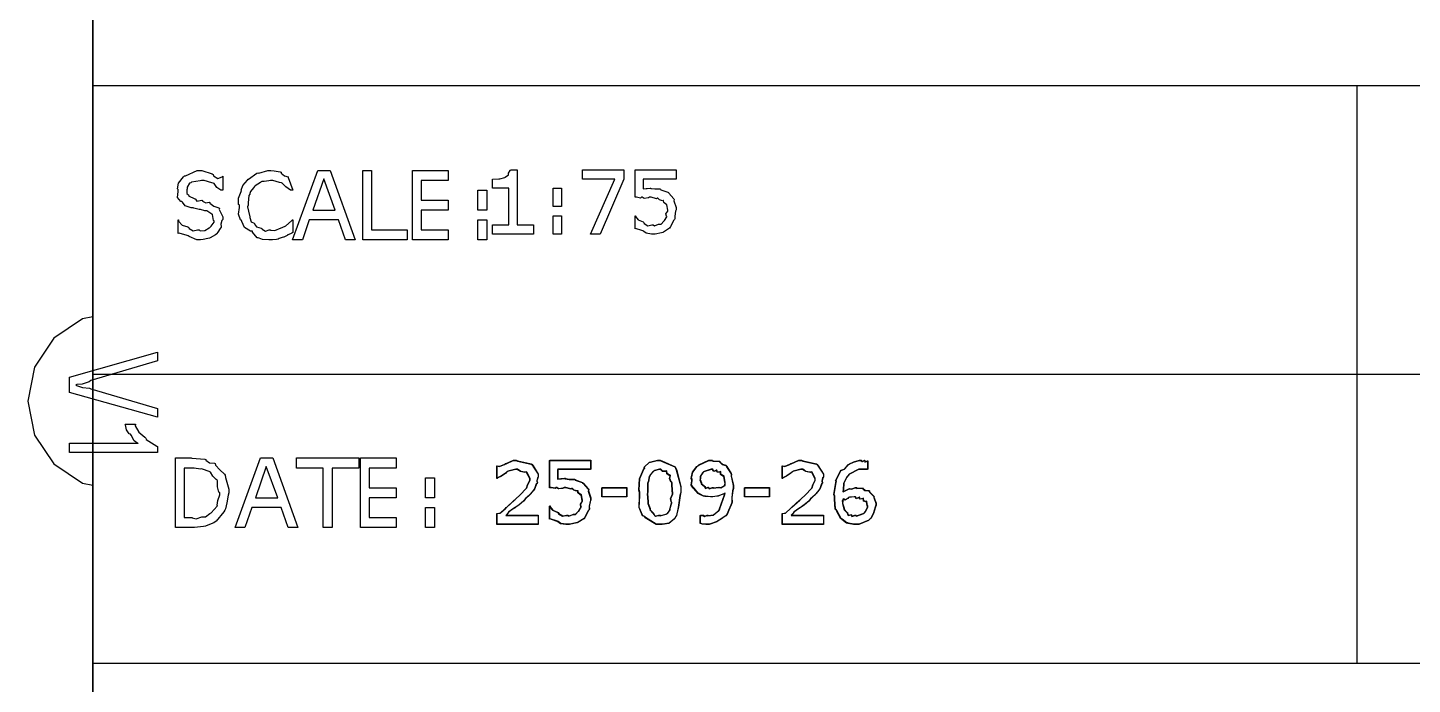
# Model space of a CAD drawing. Extents: x 0 to 23.4, y 0 to 16.5.
# Drawn here: x 18.95 to 20.355, y 3.194 to 3.861 of the extents above; entities that cross this region are included whole.
import ezdxf

# ---------------------------------------------------------------- set-up
doc = ezdxf.new("R2010")
doc.units = 0
doc.layers.get('0').update_dxf_attribs({"linetype": 'CONTINUOUS'})

msp = doc.modelspace()

# ---------------------------------------------------------------- linework, layer by layer
at = {"color": 0}
for points in [[(19.0161, 0.45627), (19.0161, 16.0978)], [(19.0161, 16.0978), (19.0161, 0.45627)], [(19.0161, 16.0978), (19.0161, 0.45627)], [(19.0161, 3.80181), (22.9271, 3.80181)], [(20.2992, 3.80181), (20.2992, 3.21511)], [(19.0161, 3.567), (19.0058, 3.56494), (18.9765, 3.54542), (18.9569, 3.51611), (18.9501, 3.48161), (18.9569, 3.4471), (18.9765, 3.41781), (19.0058, 3.39828), (19.0161, 3.39621)], [(21.5822, 3.50846), (19.0161, 3.50846)], [(22.9271, 3.21511), (19.0161, 3.21511)]]:
    msp.add_lwpolyline(points, dxfattribs=at)
for points in [[(19.1481, 3.6659), (19.1472, 3.66499), (19.146, 3.66118), (19.1465, 3.65875), (19.1463, 3.6581), (19.1454, 3.65685), (19.1431, 3.65289), (19.1422, 3.65169), (19.1419, 3.65136), (19.1408, 3.65039), (19.1353, 3.64714), (19.1346, 3.64681), (19.1329, 3.64649), (19.1283, 3.64551), (19.1256, 3.64529), (19.1246, 3.64529), (19.1217, 3.64529), (19.1139, 3.64876), (19.1131, 3.64942), (19.1118, 3.64979), (19.1037, 3.65213), (19.1029, 3.65181), (19.1029, 3.66547), (19.1033, 3.66547), (19.1032, 3.66422), (19.1069, 3.66032), (19.1125, 3.65831), (19.1135, 3.65788), (19.1139, 3.65679), (19.1182, 3.65435), (19.1226, 3.65528), (19.1242, 3.65528), (19.125, 3.65451), (19.13, 3.65468), (19.1343, 3.65744), (19.135, 3.65788), (19.135, 3.65788), (19.1364, 3.65929), (19.1392, 3.66331), (19.1392, 3.66461), (19.1388, 3.66493), (19.1375, 3.67101), (19.1372, 3.67133), (19.1371, 3.67122), (19.1319, 3.67458), (19.1312, 3.67481), (19.13, 3.67481), (19.1256, 3.676), (19.125, 3.67611), (19.1242, 3.676), (19.1186, 3.67751), (19.1181, 3.67763), (19.1161, 3.67763), (19.1099, 3.67969), (19.1071, 3.68338), (19.1065, 3.68414), (19.1056, 3.68408), (19.1022, 3.68821), (19.1029, 3.69428), (19.1029, 3.69629), (19.1021, 3.69689), (19.1033, 3.70285), (19.1083, 3.70931), (19.1094, 3.71018), (19.1104, 3.71035), (19.1222, 3.71582), (19.1262, 3.71582), (19.1269, 3.71576), (19.1374, 3.71224), (19.1382, 3.71149), (19.1388, 3.71024), (19.1431, 3.70757), (19.1474, 3.70931), (19.1481, 3.70975), (19.1481, 3.69564), (19.1476, 3.69564), (19.1461, 3.69564), (19.1419, 3.69851), (19.1392, 3.70236), (19.1382, 3.70281), (19.1371, 3.70313), (19.1292, 3.70562), (19.1265, 3.70562), (19.125, 3.70524), (19.1165, 3.70367), (19.1158, 3.70324), (19.1144, 3.70269), (19.1118, 3.69857), (19.1118, 3.69715), (19.1115, 3.69601), (19.1117, 3.69217), (19.1132, 3.69086), (19.1135, 3.69043), (19.1133, 3.69), (19.1196, 3.68696), (19.1204, 3.68674), (19.1203, 3.68647), (19.1218, 3.68446), (19.1267, 3.68544), (19.1274, 3.68522), (19.1275, 3.68446), (19.1308, 3.68278), (19.1344, 3.68349), (19.135, 3.68326), (19.1349, 3.6824), (19.1389, 3.67953), (19.1442, 3.6779), (19.1447, 3.67719), (19.1444, 3.67622), (19.1481, 3.66851), (19.1481, 3.6659)], [(19.2192, 3.65267), (19.2181, 3.65201), (19.2144, 3.65044), (19.2138, 3.65022), (19.2138, 3.65007), (19.2133, 3.64953), (19.2101, 3.64811), (19.2096, 3.64789), (19.2085, 3.64762), (19.2053, 3.64654), (19.2042, 3.64606), (19.2038, 3.64594), (19.2026, 3.64578), (19.1985, 3.64529), (19.1969, 3.64529), (19.1949, 3.64529), (19.1885, 3.64578), (19.185, 3.64692), (19.184, 3.64725), (19.1829, 3.64746), (19.1783, 3.65321), (19.1783, 3.65397), (19.1762, 3.65397), (19.1701, 3.65767), (19.1676, 3.66374), (19.1672, 3.66482), (19.166, 3.66547), (19.164, 3.67139), (19.1649, 3.67822), (19.1649, 3.68044), (19.1642, 3.68126), (19.1642, 3.6875), (19.1667, 3.69433), (19.1671, 3.69542), (19.1667, 3.69575), (19.1685, 3.70057), (19.1731, 3.70594), (19.1738, 3.70671), (19.1742, 3.70697), (19.1828, 3.71306), (19.1837, 3.71343), (19.1847, 3.71278), (19.1939, 3.71582), (19.1969, 3.71582), (19.1969, 3.71582), (19.2004, 3.71528), (19.2065, 3.71442), (19.2074, 3.71408), (19.2074, 3.71311), (19.2106, 3.71029), (19.2143, 3.70915), (19.2146, 3.70844), (19.2192, 3.69564), (19.2185, 3.69564), (19.2169, 3.69581), (19.2121, 3.69906), (19.2085, 3.70285), (19.2076, 3.70324), (19.2058, 3.70344), (19.1988, 3.70562), (19.1964, 3.70562), (19.1947, 3.70529), (19.19, 3.70464), (19.1878, 3.70437), (19.1872, 3.7041), (19.1863, 3.70361), (19.1808, 3.69993), (19.1803, 3.69933), (19.1792, 3.69814), (19.1762, 3.69428), (19.1757, 3.69222), (19.1756, 3.69151), (19.1747, 3.69038), (19.1738, 3.68294), (19.1738, 3.68044), (19.1733, 3.67876), (19.1751, 3.66997), (19.1756, 3.66917), (19.1754, 3.66786), (19.1769, 3.66363), (19.18, 3.66206), (19.1806, 3.66157), (19.1803, 3.66118), (19.1824, 3.65847), (19.1869, 3.65707), (19.1876, 3.65679), (19.1879, 3.65597), (19.1914, 3.65424), (19.1953, 3.65528), (19.1965, 3.65528), (19.1965, 3.65522), (19.201, 3.65468), (19.2074, 3.65744), (19.2083, 3.65788), (19.2083, 3.65788), (19.2122, 3.6595), (19.2178, 3.66465), (19.2188, 3.66547), (19.2192, 3.66547), (19.2192, 3.65267)], [(19.2825, 3.64529), (19.2726, 3.64529), (19.2657, 3.66547), (19.2358, 3.66547), (19.2289, 3.64529), (19.219, 3.64529), (19.2444, 3.71582), (19.2571, 3.71582), (19.2825, 3.64529)], [(19.3353, 3.64529), (19.2901, 3.64529), (19.2901, 3.71582), (19.2992, 3.71582), (19.2992, 3.65528), (19.3353, 3.65528), (19.3353, 3.64529)], [(19.3769, 3.64529), (19.3407, 3.64529), (19.3407, 3.71582), (19.3769, 3.71582), (19.3769, 3.70562), (19.3496, 3.70562), (19.3496, 3.68565), (19.3769, 3.68565), (19.3769, 3.67546), (19.3496, 3.67546), (19.3496, 3.65528), (19.3769, 3.65528), (19.3769, 3.64529)], [(19.4636, 3.6511), (19.4217, 3.6511), (19.4217, 3.66043), (19.4385, 3.66043), (19.4385, 3.69775), (19.4217, 3.69775), (19.4217, 3.70687), (19.4217, 3.70687), (19.4281, 3.70725), (19.4286, 3.70731), (19.4292, 3.70736), (19.4342, 3.70871), (19.4346, 3.70882), (19.4346, 3.70882), (19.4381, 3.71137), (19.4382, 3.71164), (19.4382, 3.71164), (19.4381, 3.71306), (19.4399, 3.71576), (19.44, 3.71619), (19.4467, 3.71619), (19.4467, 3.66043), (19.4636, 3.66043), (19.4636, 3.6511)], [(19.555, 3.70687), (19.531, 3.6511), (19.5214, 3.6511), (19.5461, 3.70687), (19.5132, 3.70687), (19.5132, 3.71619), (19.555, 3.71619), (19.555, 3.70687)], [(19.6083, 3.67562), (19.6076, 3.67421), (19.6068, 3.66938), (19.6069, 3.66667), (19.6067, 3.66585), (19.6057, 3.66504), (19.6025, 3.65858), (19.6021, 3.65804), (19.6014, 3.65696), (19.5954, 3.65315), (19.5947, 3.65283), (19.5932, 3.6524), (19.5869, 3.6511), (19.5849, 3.6511), (19.5831, 3.6511), (19.5779, 3.65192), (19.5753, 3.65381), (19.5744, 3.65435), (19.5735, 3.65468), (19.5669, 3.65674), (19.5665, 3.65653), (19.5665, 3.66976), (19.5671, 3.66976), (19.5669, 3.66889), (19.5697, 3.66553), (19.5746, 3.66351), (19.5754, 3.66303), (19.5757, 3.66194), (19.5796, 3.65961), (19.5836, 3.66043), (19.5849, 3.66043), (19.5849, 3.66043), (19.5862, 3.6595), (19.5903, 3.66118), (19.5908, 3.66129), (19.5908, 3.66124), (19.5929, 3.66129), (19.5956, 3.66417), (19.596, 3.66456), (19.596, 3.66456), (19.5964, 3.66488), (19.5986, 3.66868), (19.5987, 3.66911), (19.5985, 3.66917), (19.5979, 3.6716), (19.5999, 3.67449), (19.5999, 3.6754), (19.5999, 3.6754), (19.5987, 3.68088), (19.5986, 3.68126), (19.5978, 3.68143), (19.5956, 3.68326), (19.5954, 3.68506), (19.5951, 3.68517), (19.5942, 3.685), (19.5912, 3.68587), (19.5896, 3.6875), (19.589, 3.68756), (19.5882, 3.68701), (19.5829, 3.68842), (19.5812, 3.68842), (19.58, 3.68782), (19.5758, 3.68722), (19.5736, 3.68842), (19.5729, 3.68842), (19.5722, 3.68767), (19.5679, 3.68842), (19.5665, 3.68842), (19.5665, 3.71619), (19.6083, 3.71619), (19.6083, 3.70687), (19.5747, 3.70687), (19.5747, 3.69732), (19.5747, 3.69715), (19.5778, 3.69754), (19.5789, 3.69754), (19.5789, 3.69754), (19.5817, 3.69775), (19.5825, 3.69775), (19.5825, 3.69743), (19.5865, 3.69689), (19.5918, 3.69689), (19.5925, 3.69667), (19.5926, 3.69618), (19.5997, 3.69363), (19.6003, 3.69319), (19.6008, 3.69276), (19.6058, 3.68701), (19.6061, 3.68625), (19.606, 3.68494), (19.6083, 3.67796), (19.6083, 3.67562)], [(19.2621, 3.67546), (19.2506, 3.70736), (19.2394, 3.67546), (19.2621, 3.67546)], [(19.4918, 3.6791), (19.4833, 3.6791), (19.4833, 3.69775), (19.4918, 3.69775), (19.4918, 3.6791)], [(19.416, 3.67546), (19.4069, 3.67546), (19.4069, 3.69564), (19.416, 3.69564), (19.416, 3.67546)], [(19.4918, 3.6511), (19.4833, 3.6511), (19.4833, 3.66976), (19.4918, 3.66976), (19.4918, 3.6511)], [(19.416, 3.64529), (19.4069, 3.64529), (19.4069, 3.66547), (19.416, 3.66547), (19.416, 3.64529)], [(18.9924, 3.50586), (19.0819, 3.53125), (19.0819, 3.52235), (19.0143, 3.50239), (19.0124, 3.50108), (19.0053, 3.49869), (19, 3.4986), (18.9989, 3.49826), (18.9996, 3.49735), (19.0057, 3.49539), (19.0129, 3.49457), (19.0143, 3.49414), (19.0819, 3.47418), (19.0819, 3.46528), (18.9924, 3.49046), (18.9924, 3.50586)], [(18.9924, 3.42931), (18.9924, 3.43886), (19.0622, 3.43886), (19.0618, 3.43864), (19.0582, 3.44131), (19.055, 3.44706), (19.0544, 3.44797), (19.0532, 3.44825), (19.0504, 3.45236), (19.0493, 3.45742), (19.049, 3.45817), (19.0596, 3.45817), (19.0593, 3.45643), (19.0629, 3.44999), (19.069, 3.44504), (19.07, 3.44407), (19.0704, 3.44271), (19.081, 3.43582), (19.0819, 3.43539), (19.0819, 3.42931), (18.9924, 3.42931)], [(19.1543, 3.38846), (19.1536, 3.38624), (19.1522, 3.37825), (19.151, 3.37218), (19.1503, 3.37088), (19.1493, 3.36931), (19.1414, 3.35969), (19.1404, 3.35894), (19.1389, 3.35796), (19.1312, 3.35482), (19.1304, 3.3546), (19.1285, 3.35428), (19.1193, 3.35331), (19.1163, 3.35331), (19.1, 3.35331), (19.1, 3.42383), (19.1161, 3.42383), (19.1167, 3.42378), (19.13, 3.42258), (19.131, 3.42231), (19.131, 3.42156), (19.1346, 3.41883), (19.1397, 3.41863), (19.1404, 3.41818), (19.1408, 3.41667), (19.1451, 3.41174), (19.1499, 3.4075), (19.1506, 3.40625), (19.1508, 3.40408), (19.1543, 3.39236), (19.1543, 3.38846)], [(19.2242, 3.35331), (19.2144, 3.35331), (19.2075, 3.37349), (19.1775, 3.37349), (19.1706, 3.35331), (19.1608, 3.35331), (19.1863, 3.42383), (19.1988, 3.42383), (19.2242, 3.35331)], [(19.2038, 3.38346), (19.1922, 3.41536), (19.1813, 3.38346), (19.2038, 3.38346)], [(19.2862, 3.41363), (19.259, 3.41363), (19.259, 3.35331), (19.25, 3.35331), (19.25, 3.41363), (19.2228, 3.41363), (19.2228, 3.42383), (19.2862, 3.42383), (19.2862, 3.41363)], [(19.324, 3.35331), (19.2878, 3.35331), (19.2878, 3.42383), (19.324, 3.42383), (19.324, 3.41363), (19.2967, 3.41363), (19.2967, 3.39367), (19.324, 3.39367), (19.324, 3.38346), (19.2967, 3.38346), (19.2967, 3.36328), (19.324, 3.36328), (19.324, 3.35331)], [(19.4681, 3.35628), (19.4262, 3.35628), (19.4262, 3.36735), (19.4262, 3.36735), (19.4297, 3.368), (19.4347, 3.37244), (19.4356, 3.37321), (19.436, 3.37375), (19.4439, 3.38092), (19.4447, 3.38146), (19.445, 3.38178), (19.4501, 3.38667), (19.4558, 3.39247), (19.4564, 3.39318), (19.4564, 3.39318), (19.4574, 3.39654), (19.4596, 3.40104), (19.4596, 3.4025), (19.4596, 3.40289), (19.4565, 3.40907), (19.456, 3.40944), (19.4547, 3.40907), (19.4503, 3.41), (19.4469, 3.41206), (19.446, 3.41206), (19.4451, 3.41206), (19.4372, 3.4101), (19.4364, 3.40967), (19.4353, 3.40842), (19.4308, 3.40543), (19.4274, 3.40369), (19.4267, 3.40294), (19.4262, 3.40294), (19.4262, 3.41575), (19.4262, 3.41575), (19.4289, 3.41515), (19.434, 3.41737), (19.4349, 3.41792), (19.4356, 3.41803), (19.4429, 3.42139), (19.4456, 3.42139), (19.4472, 3.42063), (19.461, 3.41758), (19.4621, 3.41683), (19.4628, 3.41569), (19.4681, 3.40728), (19.4681, 3.40446), (19.4675, 3.4036), (19.4667, 3.40028), (19.4672, 3.39844), (19.4671, 3.39794), (19.4662, 3.39746), (19.4646, 3.39258), (19.4642, 3.39208), (19.4635, 3.39106), (19.4604, 3.38753), (19.4601, 3.3871), (19.4596, 3.38644), (19.4551, 3.38222), (19.4546, 3.38167), (19.4532, 3.38015), (19.4486, 3.37597), (19.4456, 3.37392), (19.4447, 3.37321), (19.4429, 3.3724), (19.4382, 3.36888), (19.436, 3.36621), (19.4353, 3.36561), (19.4681, 3.36561), (19.4681, 3.35628)], [(19.4683, 3.35656), (19.4265, 3.35656), (19.4265, 3.36762), (19.4265, 3.36762), (19.43, 3.36828), (19.435, 3.37272), (19.4358, 3.37349), (19.4363, 3.37403), (19.4442, 3.38118), (19.445, 3.38172), (19.4453, 3.38206), (19.4504, 3.38693), (19.4561, 3.39274), (19.4567, 3.39344), (19.4567, 3.39344), (19.4576, 3.39681), (19.4599, 3.40132), (19.4599, 3.40278), (19.4599, 3.40315), (19.4568, 3.40935), (19.4562, 3.40972), (19.455, 3.40935), (19.4506, 3.41026), (19.4472, 3.41233), (19.4463, 3.41233), (19.4454, 3.41233), (19.4375, 3.41037), (19.4367, 3.40994), (19.4356, 3.40869), (19.4311, 3.40571), (19.4276, 3.40397), (19.4269, 3.40321), (19.4265, 3.40321), (19.4265, 3.41601), (19.4265, 3.41601), (19.4292, 3.41542), (19.4343, 3.41764), (19.4351, 3.41818), (19.4358, 3.41829), (19.4432, 3.42165), (19.4458, 3.42165), (19.4475, 3.4209), (19.4612, 3.41786), (19.4624, 3.4171), (19.4631, 3.41596), (19.4683, 3.40756), (19.4683, 3.40474), (19.4678, 3.40386), (19.4669, 3.40056), (19.4675, 3.39871), (19.4672, 3.39822), (19.4665, 3.39774), (19.4647, 3.39285), (19.4644, 3.39236), (19.4638, 3.39133), (19.4607, 3.38781), (19.4603, 3.38738), (19.4599, 3.38672), (19.4554, 3.38249), (19.4549, 3.38194), (19.4535, 3.38043), (19.4489, 3.37625), (19.4458, 3.37418), (19.445, 3.37349), (19.4432, 3.37267), (19.4385, 3.36914), (19.4363, 3.36649), (19.4356, 3.36589), (19.4683, 3.36589), (19.4683, 3.35656)], [(19.5214, 3.38081), (19.5208, 3.37939), (19.5199, 3.37457), (19.52, 3.37185), (19.5197, 3.37104), (19.5189, 3.37022), (19.5157, 3.36376), (19.5151, 3.36322), (19.5144, 3.36214), (19.5085, 3.35835), (19.5078, 3.35801), (19.5062, 3.35758), (19.5, 3.35628), (19.4981, 3.35628), (19.4962, 3.35628), (19.491, 3.3571), (19.4883, 3.359), (19.4876, 3.35954), (19.4865, 3.35986), (19.4801, 3.36193), (19.4796, 3.36171), (19.4796, 3.37494), (19.4801, 3.37494), (19.48, 3.37408), (19.4828, 3.37071), (19.4876, 3.36871), (19.4885, 3.36822), (19.4889, 3.36714), (19.4928, 3.36481), (19.4967, 3.36561), (19.4981, 3.36561), (19.4981, 3.36561), (19.4993, 3.36469), (19.5033, 3.36637), (19.5039, 3.36649), (19.5039, 3.36643), (19.506, 3.36649), (19.5088, 3.36936), (19.509, 3.36974), (19.509, 3.36974), (19.5094, 3.37007), (19.5117, 3.37386), (19.5119, 3.37429), (19.5115, 3.37435), (19.511, 3.37679), (19.5129, 3.37967), (19.5129, 3.38058), (19.5129, 3.38058), (19.5119, 3.38607), (19.5117, 3.38644), (19.5108, 3.38661), (19.5086, 3.38846), (19.5085, 3.39025), (19.5082, 3.39035), (19.5072, 3.39019), (19.5043, 3.39106), (19.5028, 3.39268), (19.5021, 3.39274), (19.5012, 3.39219), (19.496, 3.39361), (19.4943, 3.39361), (19.4931, 3.39301), (19.4889, 3.39242), (19.4868, 3.39361), (19.4861, 3.39361), (19.4853, 3.39285), (19.481, 3.39361), (19.4796, 3.39361), (19.4796, 3.42139), (19.5214, 3.42139), (19.5214, 3.41206), (19.4878, 3.41206), (19.4878, 3.4025), (19.4878, 3.40235), (19.4908, 3.40272), (19.4919, 3.40272), (19.4919, 3.40272), (19.4947, 3.40294), (19.4956, 3.40294), (19.4956, 3.40261), (19.4996, 3.40207), (19.5049, 3.40207), (19.5056, 3.40186), (19.5057, 3.40136), (19.5128, 3.39882), (19.5133, 3.39839), (19.5139, 3.39794), (19.5189, 3.39219), (19.5193, 3.39144), (19.519, 3.39014), (19.5214, 3.38314), (19.5214, 3.38081)], [(19.5217, 3.38108), (19.5211, 3.37967), (19.5201, 3.37483), (19.5203, 3.37213), (19.52, 3.37131), (19.5192, 3.3705), (19.5158, 3.36404), (19.5154, 3.3635), (19.5147, 3.36242), (19.5088, 3.35861), (19.5081, 3.35829), (19.5065, 3.35786), (19.5003, 3.35656), (19.4983, 3.35656), (19.4965, 3.35656), (19.4913, 3.35736), (19.4886, 3.35926), (19.4879, 3.35981), (19.4868, 3.36014), (19.4804, 3.36219), (19.4799, 3.36199), (19.4799, 3.37522), (19.4804, 3.37522), (19.4803, 3.37435), (19.4831, 3.37099), (19.4879, 3.36897), (19.4887, 3.36849), (19.489, 3.3674), (19.4931, 3.36507), (19.4969, 3.36589), (19.4983, 3.36589), (19.4983, 3.36589), (19.4996, 3.36496), (19.5036, 3.36664), (19.5042, 3.36675), (19.5042, 3.36669), (19.5062, 3.36675), (19.5089, 3.36963), (19.5093, 3.37001), (19.5093, 3.37001), (19.5097, 3.37033), (19.5119, 3.37414), (19.5122, 3.37457), (19.5118, 3.37463), (19.5113, 3.37706), (19.5132, 3.37993), (19.5132, 3.38086), (19.5132, 3.38086), (19.5122, 3.38633), (19.5119, 3.38672), (19.5111, 3.38687), (19.5089, 3.38872), (19.5088, 3.39051), (19.5085, 3.39063), (19.5075, 3.39046), (19.5046, 3.39133), (19.5029, 3.39296), (19.5024, 3.39301), (19.5015, 3.39247), (19.4962, 3.39387), (19.4946, 3.39387), (19.4933, 3.39328), (19.4892, 3.39268), (19.4871, 3.39387), (19.4864, 3.39387), (19.4856, 3.39312), (19.4813, 3.39387), (19.4799, 3.39387), (19.4799, 3.42165), (19.5217, 3.42165), (19.5217, 3.41233), (19.4881, 3.41233), (19.4881, 3.40278), (19.4881, 3.40261), (19.4911, 3.403), (19.4922, 3.403), (19.4922, 3.403), (19.495, 3.40321), (19.4958, 3.40321), (19.4958, 3.40289), (19.4999, 3.40235), (19.5051, 3.40235), (19.5058, 3.40213), (19.506, 3.40164), (19.5131, 3.39908), (19.5136, 3.39865), (19.5142, 3.39822), (19.5192, 3.39247), (19.5196, 3.39171), (19.5193, 3.3904), (19.5217, 3.3834), (19.5217, 3.38108)], [(19.6129, 3.38883), (19.6121, 3.38564), (19.6104, 3.37358), (19.6085, 3.3654), (19.6076, 3.3641), (19.6065, 3.36214), (19.6007, 3.35726), (19.594, 3.35628), (19.5918, 3.35628), (19.5878, 3.35628), (19.5768, 3.36301), (19.576, 3.36431), (19.574, 3.36496), (19.5706, 3.37349), (19.571, 3.38504), (19.571, 3.38883), (19.5703, 3.39122), (19.5711, 3.40272), (19.5751, 3.41206), (19.576, 3.41336), (19.5757, 3.41456), (19.5808, 3.41922), (19.589, 3.42139), (19.5918, 3.42139), (19.5935, 3.42063), (19.6068, 3.41471), (19.6076, 3.41336), (19.6082, 3.41189), (19.6129, 3.39464), (19.6129, 3.38883)], [(19.6131, 3.38911), (19.6124, 3.3859), (19.6107, 3.37386), (19.6087, 3.36567), (19.6079, 3.36436), (19.6068, 3.36242), (19.601, 3.35753), (19.5943, 3.35656), (19.5921, 3.35656), (19.5881, 3.35656), (19.5771, 3.36328), (19.5763, 3.36458), (19.5743, 3.36524), (19.5708, 3.37375), (19.5713, 3.38531), (19.5713, 3.38911), (19.5706, 3.3915), (19.5714, 3.403), (19.5754, 3.41233), (19.5763, 3.41363), (19.576, 3.41482), (19.5811, 3.41949), (19.5893, 3.42165), (19.5921, 3.42165), (19.5938, 3.4209), (19.6071, 3.41499), (19.6079, 3.41363), (19.6085, 3.41217), (19.6131, 3.39492), (19.6131, 3.38911)], [(19.6661, 3.39274), (19.6654, 3.39063), (19.6646, 3.38363), (19.6647, 3.37869), (19.6644, 3.37756), (19.6636, 3.37588), (19.6615, 3.37056), (19.66, 3.36708), (19.6594, 3.36626), (19.6588, 3.36507), (19.6518, 3.36062), (19.651, 3.35997), (19.6496, 3.35906), (19.6418, 3.35628), (19.6393, 3.35628), (19.6383, 3.35628), (19.6358, 3.3565), (19.6356, 3.3565), (19.6349, 3.3565), (19.6328, 3.35726), (19.6325, 3.35736), (19.6325, 3.36561), (19.6329, 3.36561), (19.6329, 3.36561), (19.6351, 3.36561), (19.6358, 3.36561), (19.6357, 3.36546), (19.6371, 3.36447), (19.6393, 3.36561), (19.6401, 3.36561), (19.6404, 3.36513), (19.6457, 3.36594), (19.6515, 3.3705), (19.6522, 3.37147), (19.6522, 3.3724), (19.6574, 3.38644), (19.6575, 3.38818), (19.6569, 3.38747), (19.6513, 3.38531), (19.6508, 3.38514), (19.6496, 3.38493), (19.6451, 3.38428), (19.6436, 3.38428), (19.6431, 3.38428), (19.6376, 3.38482), (19.6371, 3.38493), (19.636, 3.38499), (19.6317, 3.38721), (19.6312, 3.38753), (19.6306, 3.38764), (19.6262, 3.39285), (19.626, 3.39339), (19.6256, 3.39333), (19.6235, 3.39626), (19.6243, 3.40067), (19.6243, 3.40207), (19.6236, 3.40315), (19.6247, 3.40929), (19.6292, 3.4151), (19.6301, 3.41596), (19.6311, 3.41656), (19.6413, 3.42139), (19.6447, 3.42139), (19.6453, 3.42063), (19.6519, 3.42031), (19.6525, 3.42008), (19.6524, 3.41954), (19.6549, 3.41732), (19.6585, 3.41629), (19.659, 3.41575), (19.6594, 3.41488), (19.6639, 3.40776), (19.6642, 3.40685), (19.6639, 3.40522), (19.6661, 3.39589), (19.6661, 3.39274)], [(19.6664, 3.39301), (19.6657, 3.3909), (19.6649, 3.3839), (19.665, 3.37896), (19.6647, 3.37782), (19.6639, 3.37614), (19.6618, 3.37082), (19.6603, 3.36735), (19.6597, 3.36654), (19.659, 3.36535), (19.6521, 3.36089), (19.6513, 3.36025), (19.6499, 3.35932), (19.6421, 3.35656), (19.6396, 3.35656), (19.6386, 3.35656), (19.6361, 3.35678), (19.6358, 3.35678), (19.6351, 3.35678), (19.6331, 3.35753), (19.6328, 3.35764), (19.6328, 3.36589), (19.6332, 3.36589), (19.6332, 3.36589), (19.6354, 3.36589), (19.6361, 3.36589), (19.636, 3.36572), (19.6374, 3.36475), (19.6396, 3.36589), (19.6404, 3.36589), (19.6407, 3.3654), (19.646, 3.36621), (19.6518, 3.37076), (19.6525, 3.37175), (19.6525, 3.37267), (19.6576, 3.38672), (19.6578, 3.38846), (19.6572, 3.38775), (19.6515, 3.38558), (19.6511, 3.38542), (19.6499, 3.38519), (19.6453, 3.38456), (19.6439, 3.38456), (19.6433, 3.38456), (19.6379, 3.3851), (19.6374, 3.38519), (19.6363, 3.38525), (19.6319, 3.38747), (19.6315, 3.38781), (19.6308, 3.38792), (19.6265, 3.39312), (19.6262, 3.39367), (19.6257, 3.39361), (19.6238, 3.39654), (19.6246, 3.40093), (19.6246, 3.40235), (19.6239, 3.40343), (19.625, 3.40956), (19.6294, 3.41536), (19.6304, 3.41624), (19.6314, 3.41683), (19.6415, 3.42165), (19.645, 3.42165), (19.6456, 3.4209), (19.6522, 3.42057), (19.6528, 3.42036), (19.6526, 3.41982), (19.6551, 3.41758), (19.6588, 3.41656), (19.6593, 3.41601), (19.6597, 3.41515), (19.6642, 3.40804), (19.6644, 3.40713), (19.6642, 3.40549), (19.6664, 3.39615), (19.6664, 3.39301)], [(19.7576, 3.35628), (19.7157, 3.35628), (19.7157, 3.36735), (19.7157, 3.36735), (19.7193, 3.368), (19.7242, 3.37244), (19.725, 3.37321), (19.7254, 3.37375), (19.7333, 3.38092), (19.7342, 3.38146), (19.7344, 3.38178), (19.7397, 3.38667), (19.7453, 3.39247), (19.7458, 3.39318), (19.7458, 3.39318), (19.7469, 3.39654), (19.7492, 3.40104), (19.7492, 3.4025), (19.749, 3.40289), (19.746, 3.40907), (19.7454, 3.40944), (19.7442, 3.40907), (19.7397, 3.41), (19.7365, 3.41206), (19.7354, 3.41206), (19.7346, 3.41206), (19.7267, 3.4101), (19.726, 3.40967), (19.7247, 3.40842), (19.7203, 3.40543), (19.7169, 3.40369), (19.7161, 3.40294), (19.7157, 3.40294), (19.7157, 3.41575), (19.7157, 3.41575), (19.7185, 3.41515), (19.7235, 3.41737), (19.7244, 3.41792), (19.725, 3.41803), (19.7325, 3.42139), (19.735, 3.42139), (19.7368, 3.42063), (19.7506, 3.41758), (19.7515, 3.41683), (19.7522, 3.41569), (19.7576, 3.40728), (19.7576, 3.40446), (19.7569, 3.4036), (19.7562, 3.40028), (19.7567, 3.39844), (19.7565, 3.39794), (19.7557, 3.39746), (19.754, 3.39258), (19.7538, 3.39208), (19.7529, 3.39106), (19.75, 3.38753), (19.7496, 3.3871), (19.7492, 3.38644), (19.7447, 3.38222), (19.7442, 3.38167), (19.7428, 3.38015), (19.7381, 3.37597), (19.735, 3.37392), (19.7342, 3.37321), (19.7324, 3.3724), (19.7276, 3.36888), (19.7256, 3.36621), (19.7249, 3.36561), (19.7576, 3.36561), (19.7576, 3.35628)], [(19.7579, 3.35656), (19.716, 3.35656), (19.716, 3.36762), (19.716, 3.36762), (19.7194, 3.36828), (19.7244, 3.37272), (19.7253, 3.37349), (19.7257, 3.37403), (19.7336, 3.38118), (19.7344, 3.38172), (19.7347, 3.38206), (19.74, 3.38693), (19.7456, 3.39274), (19.7461, 3.39344), (19.7461, 3.39344), (19.7472, 3.39681), (19.7494, 3.40132), (19.7494, 3.40278), (19.7493, 3.40315), (19.7462, 3.40935), (19.7457, 3.40972), (19.7444, 3.40935), (19.74, 3.41026), (19.7368, 3.41233), (19.7357, 3.41233), (19.7349, 3.41233), (19.7269, 3.41037), (19.7263, 3.40994), (19.725, 3.40869), (19.7206, 3.40571), (19.7172, 3.40397), (19.7164, 3.40321), (19.716, 3.40321), (19.716, 3.41601), (19.716, 3.41601), (19.7188, 3.41542), (19.7237, 3.41764), (19.7247, 3.41818), (19.7253, 3.41829), (19.7328, 3.42165), (19.7353, 3.42165), (19.7371, 3.4209), (19.7507, 3.41786), (19.7518, 3.4171), (19.7525, 3.41596), (19.7579, 3.40756), (19.7579, 3.40474), (19.7572, 3.40386), (19.7564, 3.40056), (19.7569, 3.39871), (19.7568, 3.39822), (19.756, 3.39774), (19.7543, 3.39285), (19.754, 3.39236), (19.7532, 3.39133), (19.7503, 3.38781), (19.7499, 3.38738), (19.7494, 3.38672), (19.745, 3.38249), (19.7444, 3.38194), (19.7431, 3.38043), (19.7383, 3.37625), (19.7353, 3.37418), (19.7344, 3.37349), (19.7326, 3.37267), (19.7279, 3.36914), (19.7258, 3.36649), (19.7251, 3.36589), (19.7579, 3.36589), (19.7579, 3.35656)], [(19.811, 3.37582), (19.8101, 3.37392), (19.8083, 3.36724), (19.8058, 3.36262), (19.8049, 3.36171), (19.8036, 3.36035), (19.7936, 3.35628), (19.7903, 3.35628), (19.7883, 3.35628), (19.7829, 3.35736), (19.7822, 3.35758), (19.781, 3.35775), (19.7764, 3.36149), (19.776, 3.36193), (19.7753, 3.36203), (19.7711, 3.37011), (19.7708, 3.37104), (19.7696, 3.37196), (19.769, 3.38189), (19.769, 3.38514), (19.7683, 3.3865), (19.7703, 3.39887), (19.7706, 3.3999), (19.77, 3.40082), (19.775, 3.4106), (19.7756, 3.4114), (19.7757, 3.41124), (19.779, 3.41243), (19.7829, 3.41689), (19.7838, 3.41749), (19.7839, 3.41769), (19.7882, 3.41971), (19.7939, 3.42139), (19.7957, 3.42139), (19.7957, 3.42122), (19.7969, 3.42014), (19.7992, 3.42122), (19.7994, 3.42117), (19.7993, 3.42101), (19.7996, 3.41976), (19.8022, 3.42063), (19.8025, 3.42051), (19.8025, 3.41206), (19.8021, 3.41206), (19.8012, 3.41206), (19.7996, 3.41206), (19.799, 3.41206), (19.7981, 3.41206), (19.7958, 3.41206), (19.7951, 3.41206), (19.7932, 3.41206), (19.7835, 3.40701), (19.7828, 3.40597), (19.7813, 3.40429), (19.7781, 3.39789), (19.7776, 3.39144), (19.7775, 3.38971), (19.7778, 3.38954), (19.7832, 3.39236), (19.7838, 3.39253), (19.7838, 3.39253), (19.7861, 3.39231), (19.79, 3.39361), (19.7914, 3.39361), (19.7917, 3.3929), (19.7974, 3.39307), (19.7979, 3.39296), (19.7978, 3.39264), (19.7997, 3.39085), (19.8035, 3.39051), (19.804, 3.39014), (19.8043, 3.38926), (19.8086, 3.38493), (19.809, 3.38428), (19.8087, 3.38368), (19.811, 3.37782), (19.811, 3.37582)], [(19.8113, 3.37608), (19.8104, 3.37418), (19.8085, 3.36751), (19.8061, 3.3629), (19.8051, 3.36199), (19.8039, 3.36062), (19.7939, 3.35656), (19.7906, 3.35656), (19.7886, 3.35656), (19.7832, 3.35764), (19.7825, 3.35786), (19.7813, 3.35801), (19.7767, 3.36176), (19.7763, 3.36219), (19.7756, 3.36231), (19.7714, 3.37039), (19.7711, 3.37131), (19.7699, 3.37224), (19.7693, 3.38217), (19.7693, 3.38542), (19.7686, 3.38678), (19.7706, 3.39914), (19.7708, 3.40018), (19.7703, 3.4011), (19.7753, 3.41086), (19.7758, 3.41168), (19.776, 3.41151), (19.7793, 3.41271), (19.7832, 3.41715), (19.784, 3.41775), (19.7842, 3.41797), (19.7885, 3.41997), (19.7942, 3.42165), (19.796, 3.42165), (19.796, 3.4215), (19.7972, 3.42042), (19.7994, 3.4215), (19.7997, 3.42144), (19.7996, 3.42128), (19.7999, 3.42003), (19.8025, 3.4209), (19.8028, 3.42079), (19.8028, 3.41233), (19.8024, 3.41233), (19.8015, 3.41233), (19.7999, 3.41233), (19.7993, 3.41233), (19.7983, 3.41233), (19.7961, 3.41233), (19.7954, 3.41233), (19.7935, 3.41233), (19.7838, 3.40728), (19.7831, 3.40625), (19.7815, 3.40457), (19.7783, 3.39817), (19.7779, 3.39171), (19.7778, 3.38997), (19.7781, 3.38981), (19.7835, 3.39264), (19.784, 3.39279), (19.784, 3.39279), (19.7864, 3.39258), (19.7903, 3.39387), (19.7917, 3.39387), (19.7919, 3.39318), (19.7976, 3.39333), (19.7982, 3.39324), (19.7981, 3.3929), (19.8, 3.39111), (19.8038, 3.39079), (19.8043, 3.3904), (19.8046, 3.38954), (19.8089, 3.38519), (19.8093, 3.38456), (19.809, 3.38396), (19.8113, 3.3781), (19.8113, 3.37608)], [(19.1451, 3.38846), (19.144, 3.38917), (19.1429, 3.39469), (19.1429, 3.40061), (19.1425, 3.40147), (19.1413, 3.40186), (19.1381, 3.40543), (19.1357, 3.40929), (19.1349, 3.40972), (19.1342, 3.41004), (19.1276, 3.41265), (19.1269, 3.41276), (19.1256, 3.4126), (19.119, 3.41363), (19.1169, 3.41363), (19.1089, 3.41363), (19.1089, 3.36328), (19.1169, 3.36328), (19.1169, 3.36307), (19.1211, 3.36225), (19.1268, 3.36404), (19.1275, 3.36415), (19.1275, 3.36415), (19.1307, 3.36426), (19.1351, 3.3674), (19.1358, 3.36783), (19.1363, 3.36828), (19.1424, 3.375), (19.1428, 3.37588), (19.1425, 3.37592), (19.1432, 3.38053), (19.1451, 3.3865), (19.1451, 3.38846)], [(19.3631, 3.38346), (19.354, 3.38346), (19.354, 3.40365), (19.3631, 3.40365), (19.3631, 3.38346)], [(19.6019, 3.37147), (19.6017, 3.37169), (19.6036, 3.37799), (19.6037, 3.37864), (19.6035, 3.37864), (19.6025, 3.38232), (19.6044, 3.38721), (19.6044, 3.38883), (19.6043, 3.38943), (19.6039, 3.39833), (19.6037, 3.39903), (19.6029, 3.39947), (19.6014, 3.40289), (19.6022, 3.40576), (19.6019, 3.40619), (19.6013, 3.40608), (19.5987, 3.40776), (19.5985, 3.41032), (19.5981, 3.41054), (19.5975, 3.41004), (19.5943, 3.4101), (19.5924, 3.41206), (19.5918, 3.41206), (19.591, 3.41206), (19.586, 3.41081), (19.5856, 3.41054), (19.5847, 3.40967), (19.5821, 3.40722), (19.5817, 3.40647), (19.5817, 3.40619), (19.581, 3.40506), (19.5797, 3.39958), (19.5796, 3.39882), (19.5793, 3.398), (19.5792, 3.39117), (19.5792, 3.38883), (19.5789, 3.38747), (19.5796, 3.37956), (19.5796, 3.37885), (19.5794, 3.3775), (19.5814, 3.37224), (19.5817, 3.37169), (19.5814, 3.3711), (19.5849, 3.36746), (19.5853, 3.36714), (19.5851, 3.36669), (19.5869, 3.36464), (19.5906, 3.36561), (19.5918, 3.36561), (19.5921, 3.36513), (19.5976, 3.36669), (19.5981, 3.36692), (19.5981, 3.36692), (19.5994, 3.36751), (19.6018, 3.37099), (19.6019, 3.37147)], [(19.6022, 3.37175), (19.6019, 3.37196), (19.6039, 3.37825), (19.604, 3.3789), (19.6036, 3.3789), (19.6028, 3.3826), (19.6047, 3.38747), (19.6047, 3.38911), (19.6046, 3.38971), (19.6042, 3.3986), (19.604, 3.39931), (19.6032, 3.39974), (19.6017, 3.40315), (19.6025, 3.40603), (19.6022, 3.40647), (19.6015, 3.40636), (19.599, 3.40804), (19.5987, 3.4106), (19.5983, 3.41081), (19.5978, 3.41032), (19.5946, 3.41037), (19.5926, 3.41233), (19.5921, 3.41233), (19.5912, 3.41233), (19.5862, 3.41108), (19.5858, 3.41081), (19.585, 3.40994), (19.5824, 3.4075), (19.5819, 3.40674), (19.5818, 3.40647), (19.5812, 3.40533), (19.58, 3.39985), (19.5799, 3.39908), (19.5796, 3.39828), (19.5794, 3.39144), (19.5794, 3.38911), (19.5792, 3.38775), (19.5799, 3.37983), (19.5799, 3.37912), (19.5797, 3.37776), (19.5817, 3.3725), (19.5818, 3.37196), (19.5817, 3.37136), (19.5851, 3.36774), (19.5856, 3.3674), (19.5854, 3.36697), (19.5872, 3.3649), (19.5908, 3.36589), (19.5921, 3.36589), (19.5924, 3.3654), (19.5979, 3.36697), (19.5983, 3.36719), (19.5983, 3.36719), (19.5997, 3.36778), (19.6021, 3.37125), (19.6022, 3.37175)], [(19.6578, 3.39839), (19.6576, 3.39914), (19.6567, 3.40511), (19.6564, 3.40554), (19.6557, 3.40543), (19.6533, 3.40701), (19.6533, 3.40961), (19.6529, 3.40989), (19.6524, 3.4095), (19.6499, 3.40935), (19.6493, 3.41135), (19.649, 3.4114), (19.6486, 3.41092), (19.6463, 3.41021), (19.6451, 3.41206), (19.6447, 3.41206), (19.6436, 3.41206), (19.6364, 3.40989), (19.6358, 3.40944), (19.6349, 3.40842), (19.6325, 3.40511), (19.6325, 3.40315), (19.6325, 3.4025), (19.6322, 3.40169), (19.6335, 3.39828), (19.6336, 3.39794), (19.6335, 3.39774), (19.6367, 3.39513), (19.6371, 3.39492), (19.6369, 3.39453), (19.6379, 3.39285), (19.6404, 3.39387), (19.6408, 3.39382), (19.6407, 3.39372), (19.6417, 3.39247), (19.6447, 3.39361), (19.6458, 3.39361), (19.6458, 3.39328), (19.6511, 3.39399), (19.6517, 3.39404), (19.6517, 3.39404), (19.6537, 3.39356), (19.6571, 3.39561), (19.6575, 3.39578), (19.6575, 3.39578), (19.6575, 3.3966), (19.6575, 3.39686), (19.6575, 3.39686), (19.6578, 3.398), (19.6578, 3.39839)], [(19.6581, 3.39865), (19.6579, 3.39942), (19.6569, 3.40539), (19.6567, 3.40582), (19.656, 3.40571), (19.6536, 3.40728), (19.6536, 3.40989), (19.6532, 3.41015), (19.6526, 3.40978), (19.6501, 3.40961), (19.6496, 3.41162), (19.6493, 3.41168), (19.6489, 3.41118), (19.6465, 3.41049), (19.6453, 3.41233), (19.645, 3.41233), (19.6439, 3.41233), (19.6367, 3.41015), (19.6361, 3.40972), (19.6351, 3.40869), (19.6328, 3.40539), (19.6328, 3.40343), (19.6328, 3.40278), (19.6325, 3.40196), (19.6338, 3.39854), (19.6339, 3.39822), (19.6338, 3.398), (19.6369, 3.3954), (19.6374, 3.39518), (19.6372, 3.39481), (19.6382, 3.39312), (19.6407, 3.39415), (19.6411, 3.3941), (19.641, 3.39399), (19.6419, 3.39274), (19.645, 3.39387), (19.6461, 3.39387), (19.6461, 3.39356), (19.6514, 3.39426), (19.6519, 3.39432), (19.6519, 3.39432), (19.654, 3.39382), (19.6574, 3.39589), (19.6578, 3.39606), (19.6578, 3.39606), (19.6578, 3.39686), (19.6578, 3.39714), (19.6578, 3.39714), (19.6581, 3.39828), (19.6581, 3.39865)], [(19.5578, 3.38428), (19.5329, 3.38428), (19.5329, 3.39361), (19.5578, 3.39361), (19.5578, 3.38428)], [(19.5581, 3.38456), (19.5332, 3.38456), (19.5332, 3.39387), (19.5581, 3.39387), (19.5581, 3.38456)], [(19.7026, 3.38428), (19.6776, 3.38428), (19.6776, 3.39361), (19.7026, 3.39361), (19.7026, 3.38428)], [(19.7029, 3.38456), (19.6779, 3.38456), (19.6779, 3.39387), (19.7029, 3.39387), (19.7029, 3.38456)], [(19.3631, 3.35331), (19.354, 3.35331), (19.354, 3.37349), (19.3631, 3.37349), (19.3631, 3.35331)], [(19.8025, 3.37537), (19.8022, 3.37537), (19.8015, 3.37944), (19.8014, 3.37972), (19.8007, 3.3795), (19.7983, 3.38015), (19.7982, 3.3826), (19.7979, 3.38276), (19.7974, 3.38232), (19.7946, 3.38189), (19.794, 3.38385), (19.7938, 3.38385), (19.7933, 3.38331), (19.791, 3.38249), (19.7899, 3.38428), (19.7894, 3.38428), (19.7888, 3.38428), (19.7838, 3.38374), (19.7833, 3.38363), (19.7825, 3.38286), (19.7793, 3.38118), (19.7778, 3.38206), (19.7775, 3.38189), (19.7774, 3.3814), (19.7771, 3.37978), (19.7772, 3.38058), (19.7772, 3.38058), (19.7772, 3.38032), (19.7772, 3.37956), (19.7772, 3.37929), (19.7771, 3.37776), (19.7783, 3.37256), (19.7786, 3.37213), (19.7785, 3.37153), (19.7817, 3.36828), (19.7821, 3.368), (19.7819, 3.36746), (19.7829, 3.3654), (19.7854, 3.36615), (19.7857, 3.36604), (19.7857, 3.36589), (19.7865, 3.36453), (19.7894, 3.36561), (19.7906, 3.36561), (19.7911, 3.3649), (19.7986, 3.36762), (19.7992, 3.368), (19.7992, 3.368), (19.8003, 3.36968), (19.8025, 3.37397), (19.8025, 3.37537)], [(19.8028, 3.37565), (19.8025, 3.37565), (19.8018, 3.37972), (19.8017, 3.37999), (19.801, 3.37978), (19.7986, 3.38043), (19.7985, 3.38286), (19.7982, 3.38303), (19.7976, 3.3826), (19.7949, 3.38217), (19.7943, 3.38411), (19.794, 3.38411), (19.7936, 3.38357), (19.7912, 3.38276), (19.7901, 3.38456), (19.7897, 3.38456), (19.789, 3.38456), (19.784, 3.384), (19.7836, 3.3839), (19.7828, 3.38314), (19.7796, 3.38146), (19.7781, 3.38232), (19.7778, 3.38217), (19.7776, 3.38167), (19.7772, 3.38004), (19.7775, 3.38086), (19.7775, 3.38086), (19.7775, 3.38058), (19.7775, 3.37983), (19.7775, 3.37956), (19.7772, 3.37804), (19.7786, 3.37283), (19.7789, 3.3724), (19.7787, 3.37181), (19.7819, 3.36854), (19.7824, 3.36828), (19.7822, 3.36774), (19.7832, 3.36567), (19.7857, 3.36643), (19.786, 3.36632), (19.786, 3.36615), (19.7868, 3.36481), (19.7897, 3.36589), (19.7908, 3.36589), (19.7914, 3.36518), (19.7989, 3.36789), (19.7994, 3.36828), (19.7994, 3.36828), (19.8006, 3.36996), (19.8028, 3.37424), (19.8028, 3.37565)]]:
    msp.add_lwpolyline(points, close=True, dxfattribs=at)

doc.saveas('drawing.dxf')
